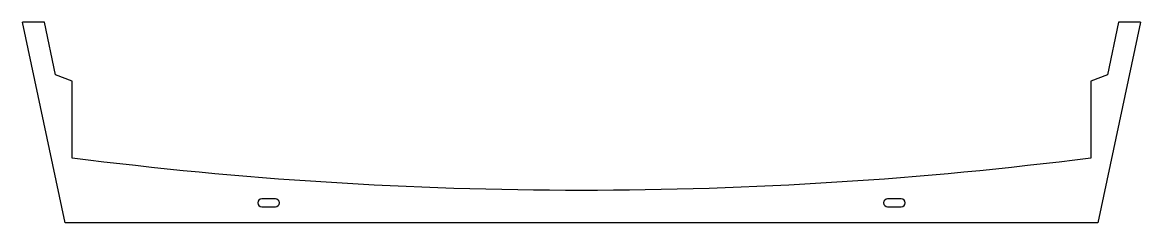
# Model space of a CAD drawing. Header units: millimetres. Extents: x -69 to 1485, y 5 to 284.
import ezdxf

# ---------------------------------------------------------------- set-up
doc = ezdxf.new("R2010")
doc.units = ezdxf.units.MM

msp = doc.modelspace()

# ---------------------------------------------------------------- linework, layer by layer
at = {"color": 7, "linetype": 'Continuous', "lineweight": 25}
for p, q in [((-38.6, 283.8), (-69.2, 283.8)), ((-9.9, 4.6), (-69.2, 283.8)), ((-23, 210.4), (-38.6, 283.8)), ((1485.2, 283.8), (1425.9, 4.6)), ((1454.6, 283.8), (1439, 210.4)), ((1485.2, 283.8), (1454.6, 283.8)), ((0, 202), (-23, 210.4)), ((1439, 210.4), (1416, 202)), ((0, 94.6), (0, 202)), ((1416, 202), (1416, 94.6)), ((282.5, 37.8), (263.5, 37.8)), ((1152.5, 37.8), (1133.5, 37.8)), ((263.5, 26.8), (282.5, 26.8)), ((1133.5, 26.8), (1152.5, 26.8)), ((1425.9, 4.6), (-9.9, 4.6))]:
    msp.add_line(p, q, dxfattribs=at)
for centre, start, end in [((263.5, 32.3), 90, 270), ((282.5, 32.3), 270, 90), ((1133.5, 32.3), 90, 270), ((1152.5, 32.3), 270, 90)]:
    msp.add_arc(centre, 5.5, start, end, dxfattribs=at)
for points in [[(708, 49.6), (471.4, 49.6), (234.7, 64.6), (0, 94.6)], [(1416, 94.6), (1181.3, 64.6), (944.6, 49.6), (708, 49.6)]]:
    msp.add_open_spline(points, degree=3, dxfattribs=at)

doc.saveas('drawing.dxf')
